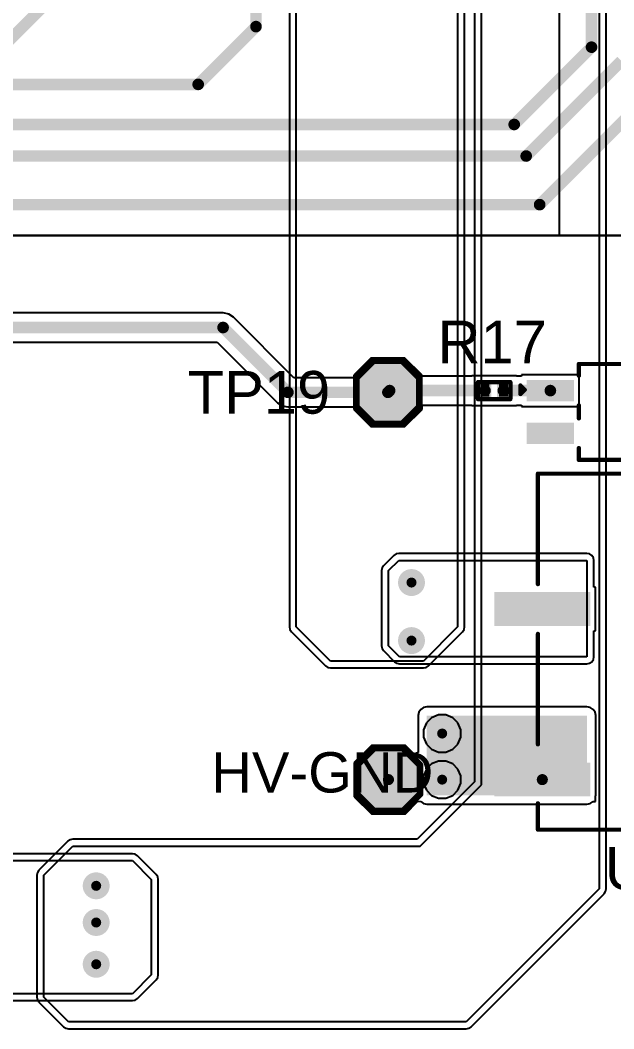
# Model space of a CAD drawing. Header units: millimetres. Extents: x 0 to 174, y 0 to 132.
# Drawn here: x 117.31 to 134.98, y 46.5 to 76.54 of the extents above; entities that cross this region are included whole.
import ezdxf

# ---------------------------------------------------------------- set-up
doc = ezdxf.new("R2010")
doc.units = ezdxf.units.MM
for name, color, linetype in [('BottomLayer', 5, 'Continuous'), ('BottomSolder', 6, 'Continuous'), ('TopLayer', 1, 'Continuous'), ('TopOverlay', 2, 'Continuous'), ('TopPaste', 8, 'Continuous'), ('TopSolder', 216, 'Continuous'), ('ViaHoleLayer', 16, 'Continuous')]:
    doc.layers.add(name, color=color, linetype=linetype)
doc.styles.add('Arial', font='', dxfattribs={"height": 0.2})
doc.styles.get('Arial').set_extended_font_data('Arial')

# ---------------------------------------------------------------- blocks, each defined once
blk = doc.blocks.new('G6L_1FDC12_4')
at = {"layer": 'TopLayer'}
for points in [[(2.04, 3.41), (2.04, 4.21), (4.7, 4.21), (4.7, 3.41)], [(-4.7, 0.87), (-4.7, 1.67), (-2.04, 1.67), (-2.04, 0.87)], [(-4.7, -4.21), (-4.7, -3.41), (-2.04, -3.41), (-2.04, -4.21)], [(2.04, -4.21), (2.04, -3.41), (4.7, -3.41), (4.7, -4.21)]]:
    blk.add_hatch(color=1, dxfattribs=at).paths.add_polyline_path(points)
at = {"layer": 'TopPaste'}
for points in [[(2.04, 3.41), (2.04, 4.21), (4.7, 4.21), (4.7, 3.41)], [(-4.7, 0.87), (-4.7, 1.67), (-2.04, 1.67), (-2.04, 0.87)], [(-4.7, -4.21), (-4.7, -3.41), (-2.04, -3.41), (-2.04, -4.21)], [(2.04, -4.21), (2.04, -3.41), (4.7, -3.41), (4.7, -4.21)]]:
    blk.add_hatch(color=8, dxfattribs=at).paths.add_polyline_path(points)
at = {"layer": 'TopSolder'}
for points in [[(1.938, 3.308), (1.938, 4.312), (4.802, 4.312), (4.802, 3.308)], [(-4.802, 0.768), (-4.802, 1.772), (-1.938, 1.772), (-1.938, 0.768)], [(-4.802, -4.312), (-4.802, -3.308), (-1.938, -3.308), (-1.938, -4.312)], [(1.938, -4.312), (1.938, -3.308), (4.802, -3.308), (4.802, -4.312)]]:
    blk.add_hatch(color=216, dxfattribs=at).paths.add_polyline_path(points)
at = {"layer": 'TopOverlay', "const_width": 0.127}
for points in [[(-3.5, 5.3), (3.5, 5.3)], [(-3.5, 2.012), (-3.5, 5.3)], [(3.5, 4.516), (3.5, 5.3)], [(3.5, 3.068), (3.505, -2.896)], [(-3.5, -2.76), (-3.5, 0.528)], [(-3.5, -5.3), (-3.5, -4.516)], [(3.5, -5.3), (3.5, -4.516)], [(-3.5, -5.3), (3.5, -5.3)]]:
    blk.add_lwpolyline(points, dxfattribs=at)
at = {"layer": 'TopOverlay', "const_width": 0.0635}
for points in [[(-3.532, 5.3, 1), (-3.468, 5.3, 1)], [(-3.532, 5.3, 1), (-3.468, 5.3, 1)], [(3.468, 5.3, 1), (3.532, 5.3, 1)], [(3.468, 5.3, 1), (3.532, 5.3, 1)], [(3.468, 4.516, 1), (3.532, 4.516, 1)], [(3.468, 3.068, 1), (3.532, 3.068, 1)], [(-3.532, 2.012, 1), (-3.468, 2.012, 1)], [(-3.532, 0.528, 1), (-3.468, 0.528, 1)], [(-3.532, -2.76, 1), (-3.468, -2.76, 1)], [(3.473, -2.896, 1), (3.537, -2.896, 1)], [(-3.532, -4.516, 1), (-3.468, -4.516, 1)], [(3.468, -4.516, 1), (3.532, -4.516, 1)], [(-3.532, -5.3, 1), (-3.468, -5.3, 1)], [(-3.532, -5.3, 1), (-3.468, -5.3, 1)], [(3.468, -5.3, 1), (3.532, -5.3, 1)], [(3.468, -5.3, 1), (3.532, -5.3, 1)]]:
    blk.add_lwpolyline(points, format="xyb", close=True, dxfattribs=at)
blk = doc.blocks.new('T__________14')
at = {"layer": 'TopLayer'}
blk.add_hatch(color=1, dxfattribs=at).paths.add_polyline_path([(0.381, 0.762), (-0.381, 0.762), (-0.762, 0.381), (-0.762, -0.381), (-0.381, -0.762), (0.381, -0.762), (0.762, -0.381), (0.762, 0.381)])
at = {"layer": 'TopPaste'}
blk.add_hatch(color=8, dxfattribs=at).paths.add_polyline_path([(0.381, 0.762), (-0.381, 0.762), (-0.762, 0.381), (-0.762, -0.381), (-0.381, -0.762), (0.381, -0.762), (0.762, -0.381), (0.762, 0.381)])
at = {"layer": 'TopSolder'}
blk.add_hatch(color=216, dxfattribs=at).paths.add_polyline_path([(0.432, 0.864), (-0.432, 0.864), (-0.864, 0.432), (-0.864, -0.432), (-0.432, -0.864), (0.432, -0.864), (0.864, -0.432), (0.864, 0.432)])
at = {"layer": 'TopOverlay', "const_width": 0.2}
for points in [[(-0.432, 0.94), (-0.94, 0.432)], [(-0.432, 0.94), (0.432, 0.94)], [(0.432, 0.94), (0.94, 0.432)], [(-0.94, 0.432), (-0.94, -0.432)], [(0.94, 0.432), (0.94, -0.432)], [(-0.94, -0.432), (-0.432, -0.94)], [(0.94, -0.432), (0.432, -0.94)], [(-0.432, -0.94), (0.432, -0.94)]]:
    blk.add_lwpolyline(points, dxfattribs=at)
at = {"layer": 'TopOverlay', "const_width": 0.1}
for points in [[(-0.482, 0.94, 1), (-0.382, 0.94, 1)], [(-0.482, 0.94, 1), (-0.382, 0.94, 1)], [(0.382, 0.94, 1), (0.482, 0.94, 1)], [(0.382, 0.94, 1), (0.482, 0.94, 1)], [(-0.99, 0.432, 1), (-0.89, 0.432, 1)], [(-0.99, 0.432, 1), (-0.89, 0.432, 1)], [(0.89, 0.432, 1), (0.99, 0.432, 1)], [(0.89, 0.432, 1), (0.99, 0.432, 1)], [(-0.99, -0.432, 1), (-0.89, -0.432, 1)], [(-0.99, -0.432, 1), (-0.89, -0.432, 1)], [(0.89, -0.432, 1), (0.99, -0.432, 1)], [(0.89, -0.432, 1), (0.99, -0.432, 1)], [(-0.482, -0.94, 1), (-0.382, -0.94, 1)], [(-0.482, -0.94, 1), (-0.382, -0.94, 1)], [(0.382, -0.94, 1), (0.482, -0.94, 1)], [(0.382, -0.94, 1), (0.482, -0.94, 1)]]:
    blk.add_lwpolyline(points, format="xyb", close=True, dxfattribs=at)
blk = doc.blocks.new('T__________15')
at = {"layer": 'TopLayer'}
blk.add_hatch(color=1, dxfattribs=at).paths.add_polyline_path([(0.381, 0.762), (-0.381, 0.762), (-0.762, 0.381), (-0.762, -0.381), (-0.381, -0.762), (0.381, -0.762), (0.762, -0.381), (0.762, 0.381)])
at = {"layer": 'TopPaste'}
blk.add_hatch(color=8, dxfattribs=at).paths.add_polyline_path([(0.381, 0.762), (-0.381, 0.762), (-0.762, 0.381), (-0.762, -0.381), (-0.381, -0.762), (0.381, -0.762), (0.762, -0.381), (0.762, 0.381)])
at = {"layer": 'TopSolder'}
blk.add_hatch(color=216, dxfattribs=at).paths.add_polyline_path([(0.432, 0.864), (-0.432, 0.864), (-0.864, 0.432), (-0.864, -0.432), (-0.432, -0.864), (0.432, -0.864), (0.864, -0.432), (0.864, 0.432)])
at = {"layer": 'TopOverlay', "const_width": 0.2}
for points in [[(-0.432, 0.94), (-0.94, 0.432)], [(-0.432, 0.94), (0.432, 0.94)], [(0.432, 0.94), (0.94, 0.432)], [(-0.94, 0.432), (-0.94, -0.432)], [(0.94, 0.432), (0.94, -0.432)], [(-0.94, -0.432), (-0.432, -0.94)], [(0.94, -0.432), (0.432, -0.94)], [(-0.432, -0.94), (0.432, -0.94)]]:
    blk.add_lwpolyline(points, dxfattribs=at)
at = {"layer": 'TopOverlay', "const_width": 0.1}
for points in [[(-0.482, 0.94, 1), (-0.382, 0.94, 1)], [(-0.482, 0.94, 1), (-0.382, 0.94, 1)], [(0.382, 0.94, 1), (0.482, 0.94, 1)], [(0.382, 0.94, 1), (0.482, 0.94, 1)], [(-0.99, 0.432, 1), (-0.89, 0.432, 1)], [(-0.99, 0.432, 1), (-0.89, 0.432, 1)], [(0.89, 0.432, 1), (0.99, 0.432, 1)], [(0.89, 0.432, 1), (0.99, 0.432, 1)], [(-0.99, -0.432, 1), (-0.89, -0.432, 1)], [(-0.99, -0.432, 1), (-0.89, -0.432, 1)], [(0.89, -0.432, 1), (0.99, -0.432, 1)], [(0.89, -0.432, 1), (0.99, -0.432, 1)], [(-0.482, -0.94, 1), (-0.382, -0.94, 1)], [(-0.482, -0.94, 1), (-0.382, -0.94, 1)], [(0.382, -0.94, 1), (0.482, -0.94, 1)], [(0.382, -0.94, 1), (0.482, -0.94, 1)]]:
    blk.add_lwpolyline(points, format="xyb", close=True, dxfattribs=at)
blk = doc.blocks.new('R___0201_43')
at = {"layer": 'TopLayer'}
for points in [[(-0.41, 0.185), (-0.14, 0.185), (-0.14, -0.185), (-0.41, -0.185)], [(0.14, 0.185), (0.41, 0.185), (0.41, -0.185), (0.14, -0.185)]]:
    blk.add_hatch(color=1, dxfattribs=at).paths.add_polyline_path(points)
at = {"layer": 'TopPaste'}
for points in [[(-0.41, 0.185), (-0.14, 0.185), (-0.14, -0.185), (-0.41, -0.185)], [(0.14, 0.185), (0.41, 0.185), (0.41, -0.185), (0.14, -0.185)]]:
    blk.add_hatch(color=8, dxfattribs=at).paths.add_polyline_path(points)
at = {"layer": 'TopSolder'}
for points in [[(-0.465, 0.24), (-0.085, 0.24), (-0.085, -0.24), (-0.465, -0.24)], [(0.085, 0.24), (0.465, 0.24), (0.465, -0.24), (0.085, -0.24)]]:
    blk.add_hatch(color=216, dxfattribs=at).paths.add_polyline_path(points)
at = {"layer": 'TopOverlay', "const_width": 0.127}
for points in [[(-0.483, 0.254), (0.483, 0.254)], [(-0.483, -0.254), (-0.483, 0.254)], [(0.483, -0.254), (0.483, 0.254)], [(-0.483, -0.254), (0.483, -0.254)]]:
    blk.add_lwpolyline(points, dxfattribs=at)
at = {"layer": 'TopOverlay', "const_width": 0.0635}
for points in [[(-0.514, 0.254, 1), (-0.451, 0.254, 1)], [(-0.514, 0.254, 1), (-0.451, 0.254, 1)], [(0.451, 0.254, 1), (0.514, 0.254, 1)], [(0.451, 0.254, 1), (0.514, 0.254, 1)], [(-0.514, -0.254, 1), (-0.451, -0.254, 1)], [(-0.514, -0.254, 1), (-0.451, -0.254, 1)], [(0.451, -0.254, 1), (0.514, -0.254, 1)], [(0.451, -0.254, 1), (0.514, -0.254, 1)]]:
    blk.add_lwpolyline(points, format="xyb", close=True, dxfattribs=at)
blk = doc.blocks.new('4_SOIC__0_179___4_55___W______56')
at = {"layer": 'TopLayer'}
for points in [[(-3.856, 0.85), (-2.644, 0.85), (-2.644, 0.42), (-3.856, 0.42)], [(2.644, 0.85), (3.856, 0.85), (3.856, 0.42), (2.644, 0.42)], [(-3.856, -0.42), (-2.644, -0.42), (-2.644, -0.85), (-3.856, -0.85)], [(2.644, -0.42), (3.856, -0.42), (3.856, -0.85), (2.644, -0.85)]]:
    blk.add_hatch(color=1, dxfattribs=at).paths.add_polyline_path(points)
at = {"layer": 'TopPaste'}
for points in [[(-3.856, 0.85), (-2.644, 0.85), (-2.644, 0.42), (-3.856, 0.42)], [(2.644, 0.85), (3.856, 0.85), (3.856, 0.42), (2.644, 0.42)], [(-3.856, -0.42), (-2.644, -0.42), (-2.644, -0.85), (-3.856, -0.85)], [(2.644, -0.42), (3.856, -0.42), (3.856, -0.85), (2.644, -0.85)]]:
    blk.add_hatch(color=8, dxfattribs=at).paths.add_polyline_path(points)
at = {"layer": 'TopSolder'}
for points in [[(-3.957, 0.952), (-2.543, 0.952), (-2.543, 0.318), (-3.957, 0.318)], [(2.543, 0.952), (3.957, 0.952), (3.957, 0.318), (2.543, 0.318)], [(-3.957, -0.318), (-2.543, -0.318), (-2.543, -0.952), (-3.957, -0.952)], [(2.543, -0.318), (3.957, -0.318), (3.957, -0.952), (2.543, -0.952)]]:
    blk.add_hatch(color=216, dxfattribs=at).paths.add_polyline_path(points)
at = {"layer": 'TopOverlay', "const_width": 0.127}
for points in [[(-2.402, 1.427), (2.402, 1.427)], [(-2.402, 1.078), (-2.402, 1.427)], [(2.402, 1.078), (2.402, 1.427)], [(-4.14, 0.533), (-4.14, 0.787)], [(-4.14, 0.787), (-4.013, 0.66)], [(-4.14, 0.533), (-4.013, 0.66)], [(-2.402, -0.192), (-2.402, 0.192)], [(2.402, -0.192), (2.402, 0.192)], [(-2.402, -1.427), (-2.402, -1.078)], [(2.402, -1.427), (2.402, -1.078)], [(-2.402, -1.427), (2.402, -1.427)]]:
    blk.add_lwpolyline(points, dxfattribs=at)
at = {"layer": 'TopOverlay', "const_width": 0.0635}
for points in [[(-2.434, 1.427, 1), (-2.37, 1.427, 1)], [(-2.434, 1.427, 1), (-2.37, 1.427, 1)], [(2.37, 1.427, 1), (2.434, 1.427, 1)], [(2.37, 1.427, 1), (2.434, 1.427, 1)], [(-2.434, 1.078, 1), (-2.37, 1.078, 1)], [(2.37, 1.078, 1), (2.434, 1.078, 1)], [(-4.172, 0.787, 1), (-4.108, 0.787, 1)], [(-4.172, 0.787, 1), (-4.108, 0.787, 1)], [(-4.045, 0.66, 1), (-3.981, 0.66, 1)], [(-4.045, 0.66, 1), (-3.981, 0.66, 1)], [(-4.172, 0.533, 1), (-4.108, 0.533, 1)], [(-4.172, 0.533, 1), (-4.108, 0.533, 1)], [(-2.434, 0.192, 1), (-2.37, 0.192, 1)], [(2.37, 0.192, 1), (2.434, 0.192, 1)], [(-2.434, -0.192, 1), (-2.37, -0.192, 1)], [(2.37, -0.192, 1), (2.434, -0.192, 1)], [(-2.434, -1.078, 1), (-2.37, -1.078, 1)], [(2.37, -1.078, 1), (2.434, -1.078, 1)], [(-2.434, -1.427, 1), (-2.37, -1.427, 1)], [(-2.434, -1.427, 1), (-2.37, -1.427, 1)], [(2.37, -1.427, 1), (2.434, -1.427, 1)], [(2.37, -1.427, 1), (2.434, -1.427, 1)]]:
    blk.add_lwpolyline(points, format="xyb", close=True, dxfattribs=at)

msp = doc.modelspace()

# ---------------------------------------------------------------- hatches: boundary and pattern name
at = {"layer": 'BottomLayer'}
h = msp.add_hatch(color=5, dxfattribs=at)
edge = h.paths.add_edge_path()
edge.add_arc((128.956, 59.792), 0.3, 0, 360)
h = msp.add_hatch(color=5, dxfattribs=at)
edge = h.paths.add_edge_path()
edge.add_arc((128.956, 58.064), 0.3, 0, 360)
h = msp.add_hatch(color=5, dxfattribs=at)
edge = h.paths.add_edge_path()
edge.add_arc((129.869, 55.296), 0.3, 0, 360)
h = msp.add_hatch(color=5, dxfattribs=at)
edge = h.paths.add_edge_path()
edge.add_arc((129.869, 53.924), 0.3, 0, 360)
h = msp.add_hatch(color=5, dxfattribs=at)
edge = h.paths.add_edge_path()
edge.add_arc((119.569, 50.762), 0.3, 0, 360)
h = msp.add_hatch(color=5, dxfattribs=at)
edge = h.paths.add_edge_path()
edge.add_arc((119.569, 49.67), 0.3, 0, 360)
h = msp.add_hatch(color=5, dxfattribs=at)
edge = h.paths.add_edge_path()
edge.add_arc((119.569, 48.426), 0.3, 0, 360)
at = {"layer": 'BottomSolder'}
h = msp.add_hatch(color=6, dxfattribs=at)
edge = h.paths.add_edge_path()
edge.add_arc((128.956, 59.792), 0.402, 0, 360)
h = msp.add_hatch(color=6, dxfattribs=at)
edge = h.paths.add_edge_path()
edge.add_arc((128.956, 58.064), 0.402, 0, 360)
h = msp.add_hatch(color=6, dxfattribs=at)
edge = h.paths.add_edge_path()
edge.add_arc((129.869, 55.296), 0.402, 0, 360)
h = msp.add_hatch(color=6, dxfattribs=at)
edge = h.paths.add_edge_path()
edge.add_arc((129.869, 53.924), 0.402, 0, 360)
h = msp.add_hatch(color=6, dxfattribs=at)
edge = h.paths.add_edge_path()
edge.add_arc((119.569, 50.762), 0.402, 0, 360)
h = msp.add_hatch(color=6, dxfattribs=at)
edge = h.paths.add_edge_path()
edge.add_arc((119.569, 49.67), 0.402, 0, 360)
h = msp.add_hatch(color=6, dxfattribs=at)
edge = h.paths.add_edge_path()
edge.add_arc((119.569, 48.426), 0.402, 0, 360)
at = {"layer": 'TopLayer'}
h = msp.add_hatch(color=1, dxfattribs=at)
edge = h.paths.add_edge_path()
edge.add_arc((128.956, 59.792), 0.3, 0, 360)
h = msp.add_hatch(color=1, dxfattribs=at)
edge = h.paths.add_edge_path()
edge.add_arc((128.956, 58.064), 0.3, 0, 360)
for points in [[(129.412, 53.454), (134.18, 53.454), (134.18, 55.829), (129.412, 55.829)], [(130.175, 53.48), (134.18, 53.48), (134.18, 54.369), (130.175, 54.369)]]:
    msp.add_hatch(color=1, dxfattribs=at).paths.add_polyline_path(points)
h = msp.add_hatch(color=1, dxfattribs=at)
edge = h.paths.add_edge_path()
edge.add_arc((129.869, 55.296), 0.3, 0, 360)
h = msp.add_hatch(color=1, dxfattribs=at)
edge = h.paths.add_edge_path()
edge.add_arc((129.869, 53.924), 0.3, 0, 360)
h = msp.add_hatch(color=1, dxfattribs=at)
edge = h.paths.add_edge_path()
edge.add_arc((119.569, 50.762), 0.3, 0, 360)
h = msp.add_hatch(color=1, dxfattribs=at)
edge = h.paths.add_edge_path()
edge.add_arc((119.569, 49.67), 0.3, 0, 360)
h = msp.add_hatch(color=1, dxfattribs=at)
edge = h.paths.add_edge_path()
edge.add_arc((119.569, 48.426), 0.3, 0, 360)
at = {"layer": 'TopSolder'}
h = msp.add_hatch(color=216, dxfattribs=at)
edge = h.paths.add_edge_path()
edge.add_arc((128.956, 59.792), 0.402, 0, 360)
h = msp.add_hatch(color=216, dxfattribs=at)
edge = h.paths.add_edge_path()
edge.add_arc((128.956, 58.064), 0.402, 0, 360)
h = msp.add_hatch(color=216, dxfattribs=at)
edge = h.paths.add_edge_path()
edge.add_arc((129.869, 55.296), 0.402, 0, 360)
h = msp.add_hatch(color=216, dxfattribs=at)
edge = h.paths.add_edge_path()
edge.add_arc((129.869, 53.924), 0.402, 0, 360)
h = msp.add_hatch(color=216, dxfattribs=at)
edge = h.paths.add_edge_path()
edge.add_arc((119.569, 50.762), 0.402, 0, 360)
h = msp.add_hatch(color=216, dxfattribs=at)
edge = h.paths.add_edge_path()
edge.add_arc((119.569, 49.67), 0.402, 0, 360)
h = msp.add_hatch(color=216, dxfattribs=at)
edge = h.paths.add_edge_path()
edge.add_arc((119.569, 48.426), 0.402, 0, 360)
at = {"layer": 'ViaHoleLayer'}
h = msp.add_hatch(color=16, dxfattribs=at)
edge = h.paths.add_edge_path()
edge.add_arc((128.956, 59.792), 0.15, 0, 360)
h = msp.add_hatch(color=16, dxfattribs=at)
edge = h.paths.add_edge_path()
edge.add_arc((128.956, 58.064), 0.15, 0, 360)
h = msp.add_hatch(color=16, dxfattribs=at)
edge = h.paths.add_edge_path()
edge.add_arc((129.869, 55.296), 0.15, 0, 360)
h = msp.add_hatch(color=16, dxfattribs=at)
edge = h.paths.add_edge_path()
edge.add_arc((129.869, 53.924), 0.15, 0, 360)
h = msp.add_hatch(color=16, dxfattribs=at)
edge = h.paths.add_edge_path()
edge.add_arc((119.569, 50.762), 0.15, 0, 360)
h = msp.add_hatch(color=16, dxfattribs=at)
edge = h.paths.add_edge_path()
edge.add_arc((119.569, 49.67), 0.15, 0, 360)
h = msp.add_hatch(color=16, dxfattribs=at)
edge = h.paths.add_edge_path()
edge.add_arc((119.569, 48.426), 0.15, 0, 360)

# ---------------------------------------------------------------- linework, layer by layer
at = {"layer": 'BottomLayer'}
for p, q in [((134.544, 106.045), (134.544, 50.673)), ((134.751, 50.673), (134.751, 106.045)), ((130.831, 99.787), (130.831, 53.858)), ((131.039, 53.772), (131.039, 99.873)), ((130.327, 99.453), (130.327, 58.471)), ((130.535, 58.471), (130.535, 99.453)), ((125.32, 87.584), (125.32, 58.471)), ((125.527, 58.471), (125.527, 87.584)), ((125.32, 58.471), (125.335, 58.392)), ((125.335, 58.392), (125.38, 58.324)), ((125.38, 58.324), (125.38, 58.324)), ((125.38, 58.324), (126.396, 57.308)), ((126.543, 57.455), (125.527, 58.471)), ((130.327, 58.471), (129.311, 57.455)), ((129.458, 57.308), (130.474, 58.324)), ((130.474, 58.324), (130.519, 58.392)), ((130.519, 58.392), (130.535, 58.471)), ((130.535, 58.471), (130.535, 58.471)), ((129.311, 57.455), (126.543, 57.455)), ((126.396, 57.308), (126.464, 57.263)), ((126.464, 57.263), (126.543, 57.248)), ((126.543, 57.248), (126.543, 57.248)), ((126.543, 57.248), (129.311, 57.248)), ((129.311, 57.248), (129.391, 57.263)), ((129.311, 57.248), (129.311, 57.248)), ((129.391, 57.263), (129.458, 57.308)), ((129.4, 55.61), (129.315, 55.406)), ((129.555, 55.765), (129.4, 55.61)), ((129.759, 55.85), (129.555, 55.765)), ((129.979, 55.85), (129.759, 55.85)), ((130.183, 55.765), (129.979, 55.85)), ((130.339, 55.61), (130.183, 55.765)), ((130.423, 55.406), (130.339, 55.61)), ((129.315, 55.406), (129.315, 55.186)), ((130.423, 55.186), (130.423, 55.406)), ((129.315, 55.186), (129.4, 54.982)), ((129.4, 54.982), (129.555, 54.826)), ((130.183, 54.826), (130.339, 54.982)), ((130.339, 54.982), (130.423, 55.186)), ((129.555, 54.826), (129.759, 54.742)), ((129.759, 54.742), (129.979, 54.742)), ((129.979, 54.742), (130.183, 54.826)), ((129.555, 54.394), (129.4, 54.238)), ((129.759, 54.478), (129.555, 54.394)), ((129.979, 54.478), (129.759, 54.478)), ((130.183, 54.394), (129.979, 54.478)), ((130.339, 54.238), (130.183, 54.394)), ((129.4, 54.238), (129.315, 54.034)), ((130.423, 54.034), (130.339, 54.238)), ((130.831, 53.858), (129.124, 52.15)), ((129.21, 51.943), (131.039, 53.772)), ((129.315, 54.034), (129.315, 53.814)), ((129.315, 53.814), (129.4, 53.61)), ((130.339, 53.61), (130.423, 53.814)), ((130.423, 53.814), (130.423, 54.034)), ((129.4, 53.61), (129.555, 53.455)), ((130.183, 53.455), (130.339, 53.61)), ((129.555, 53.455), (129.759, 53.37)), ((129.759, 53.37), (129.979, 53.37)), ((129.979, 53.37), (130.183, 53.455)), ((118.725, 52.089), (117.862, 51.226)), ((118.725, 52.089), (118.725, 52.089)), ((118.793, 52.134), (118.725, 52.089)), ((118.872, 52.15), (118.793, 52.134)), ((129.124, 52.15), (118.872, 52.15)), ((118.872, 52.15), (118.872, 52.15)), ((118.008, 51.079), (118.872, 51.943)), ((118.872, 51.943), (129.21, 51.943)), ((117.817, 51.159), (117.801, 51.079)), ((117.801, 51.079), (117.801, 51.079)), ((117.801, 51.079), (117.801, 47.447)), ((117.862, 51.226), (117.817, 51.159)), ((118.008, 47.447), (118.008, 51.079)), ((134.544, 50.673), (130.581, 46.711)), ((130.728, 46.564), (134.69, 50.526)), ((134.69, 50.526), (134.735, 50.594)), ((134.735, 50.594), (134.751, 50.673)), ((134.751, 50.673), (134.751, 50.673)), ((117.801, 47.447), (117.801, 47.447)), ((117.801, 47.447), (117.817, 47.368)), ((117.817, 47.368), (117.862, 47.301)), ((117.862, 47.301), (118.599, 46.564)), ((118.745, 46.711), (118.008, 47.447)), ((118.599, 46.564), (118.666, 46.519)), ((130.581, 46.711), (118.745, 46.711)), ((130.661, 46.519), (130.728, 46.564)), ((130.728, 46.564), (130.728, 46.564)), ((118.666, 46.519), (118.745, 46.503)), ((118.745, 46.503), (118.745, 46.503)), ((118.745, 46.503), (130.581, 46.503)), ((130.581, 46.503), (130.661, 46.519)), ((130.581, 46.503), (130.581, 46.503))]:
    msp.add_line(p, q, dxfattribs=at)
at = {"layer": 'TopLayer'}
for p, q in [((133.35, 90.326), (133.35, 70.128)), ((137.592, 70.128), (18.466, 70.128)), ((18.621, 70.128), (137.592, 70.128)), ((133.35, 70.128), (137.592, 70.128)), ((123.347, 67.821), (52.968, 67.821)), ((123.513, 67.788), (123.347, 67.821)), ((123.654, 67.693), (123.513, 67.788)), ((125.457, 65.891), (123.654, 67.693)), ((52.968, 66.951), (123.167, 66.951)), ((123.167, 66.951), (124.969, 65.148)), ((127.745, 66.472), (127.237, 65.964)), ((128.761, 66.472), (127.745, 66.472)), ((129.269, 65.964), (128.761, 66.472)), ((127.237, 65.891), (125.457, 65.891)), ((127.237, 65.964), (127.237, 65.891)), ((129.269, 65.942), (129.269, 65.964)), ((130.753, 65.942), (129.269, 65.942)), ((132.081, 65.946), (130.753, 65.946)), ((130.753, 65.946), (130.753, 65.942)), ((132.081, 65.942), (132.081, 65.946)), ((132.231, 65.942), (132.081, 65.942)), ((133.95, 65.976), (132.231, 65.976)), ((132.231, 65.976), (132.231, 65.942)), ((133.95, 65.037), (133.95, 65.976)), ((124.969, 65.148), (125.11, 65.054)), ((125.11, 65.054), (125.277, 65.021)), ((125.277, 65.021), (127.237, 65.021)), ((127.237, 65.021), (127.237, 64.948)), ((127.237, 64.948), (127.745, 64.44)), ((128.761, 64.44), (129.269, 64.948)), ((129.269, 64.948), (129.269, 65.072)), ((129.269, 65.072), (130.753, 65.072)), ((130.753, 65.072), (130.753, 65.068)), ((130.753, 65.068), (132.081, 65.068)), ((132.081, 65.068), (132.081, 65.072)), ((132.081, 65.072), (132.231, 65.072)), ((132.231, 65.072), (132.231, 65.037)), ((132.231, 65.037), (133.95, 65.037)), ((127.745, 64.44), (128.761, 64.44)), ((128.428, 60.598), (128.123, 60.294)), ((128.27, 60.147), (128.575, 60.452)), ((128.496, 60.643), (128.428, 60.598)), ((128.575, 60.659), (128.496, 60.643)), ((134.18, 60.659), (128.575, 60.659)), ((128.575, 60.659), (128.575, 60.659)), ((128.575, 60.452), (134.18, 60.452)), ((134.259, 60.643), (134.18, 60.659)), ((134.18, 60.452), (134.18, 57.582)), ((134.327, 60.598), (134.259, 60.643)), ((134.372, 60.531), (134.327, 60.598)), ((134.387, 60.452), (134.372, 60.531)), ((134.387, 59.658), (134.387, 60.452)), ((128.079, 60.226), (128.063, 60.147)), ((128.063, 60.147), (128.063, 60.147)), ((128.063, 60.147), (128.063, 57.912)), ((128.123, 60.294), (128.079, 60.226)), ((128.27, 57.912), (128.27, 60.147)), ((134.434, 59.658), (134.387, 59.658)), ((134.434, 58.35), (134.434, 59.658)), ((134.387, 57.582), (134.387, 58.35)), ((134.387, 58.35), (134.434, 58.35)), ((128.063, 57.912), (128.079, 57.833)), ((128.079, 57.833), (128.123, 57.765)), ((128.123, 57.765), (128.123, 57.765)), ((128.123, 57.765), (128.454, 57.435)), ((128.6, 57.582), (128.27, 57.912)), ((128.454, 57.435), (128.454, 57.435)), ((128.454, 57.435), (128.521, 57.39)), ((128.521, 57.39), (128.6, 57.375)), ((134.18, 57.582), (128.6, 57.582)), ((128.6, 57.375), (128.6, 57.375)), ((128.6, 57.375), (134.18, 57.375)), ((134.18, 57.375), (134.259, 57.39)), ((134.259, 57.39), (134.327, 57.435)), ((134.327, 57.435), (134.372, 57.503)), ((134.372, 57.503), (134.387, 57.582)), ((129.173, 55.928), (129.153, 55.829)), ((129.229, 56.012), (129.173, 55.928)), ((129.313, 56.068), (129.229, 56.012)), ((129.412, 56.088), (129.313, 56.068)), ((134.18, 56.088), (129.412, 56.088)), ((134.279, 56.068), (134.18, 56.088)), ((134.363, 56.012), (134.279, 56.068)), ((134.419, 55.928), (134.363, 56.012)), ((134.439, 55.829), (134.419, 55.928)), ((129.153, 55.829), (129.153, 54.731)), ((134.439, 53.454), (134.439, 55.829)), ((127.762, 54.94), (127.254, 54.432)), ((128.778, 54.94), (127.762, 54.94)), ((129.036, 54.683), (128.778, 54.94)), ((129.153, 54.731), (129.036, 54.683)), ((127.254, 54.432), (127.254, 53.416)), ((127.254, 53.416), (127.762, 52.908)), ((128.778, 52.908), (129.149, 53.279)), ((129.149, 53.279), (129.229, 53.271)), ((129.229, 53.271), (129.313, 53.215)), ((129.313, 53.215), (129.412, 53.195)), ((129.412, 53.195), (134.18, 53.195)), ((134.18, 53.195), (134.279, 53.215)), ((134.279, 53.215), (134.362, 53.27)), ((134.362, 53.27), (134.434, 53.27)), ((134.434, 53.429), (134.439, 53.454)), ((134.434, 53.27), (134.434, 53.429)), ((127.762, 52.908), (128.778, 52.908)), ((120.65, 51.718), (97.8, 51.718)), ((120.729, 51.703), (120.65, 51.718)), ((120.65, 51.718), (120.65, 51.718)), ((120.796, 51.658), (120.729, 51.703)), ((97.714, 51.511), (120.65, 51.511)), ((120.65, 51.511), (121.209, 50.952)), ((121.355, 51.099), (120.796, 51.658)), ((120.796, 51.658), (120.796, 51.658)), ((121.4, 51.032), (121.355, 51.099)), ((121.355, 51.099), (121.355, 51.099)), ((121.209, 50.952), (121.209, 48.108)), ((121.416, 50.952), (121.4, 51.032)), ((121.416, 48.108), (121.416, 50.952)), ((121.209, 48.108), (120.65, 47.549)), ((121.4, 48.028), (121.416, 48.108)), ((121.416, 48.108), (121.416, 48.108)), ((120.796, 47.402), (121.355, 47.961)), ((121.355, 47.961), (121.4, 48.028)), ((121.355, 47.961), (121.355, 47.961)), ((120.65, 47.549), (95.453, 47.549)), ((95.453, 47.342), (120.65, 47.342)), ((120.65, 47.342), (120.729, 47.357)), ((120.65, 47.342), (120.65, 47.342)), ((120.729, 47.357), (120.796, 47.402)), ((120.796, 47.402), (120.796, 47.402))]:
    msp.add_line(p, q, dxfattribs=at)
for points, const_width in [([(134.315, 75.733), (134.315, 88.671)], 0.345), ([(124.327, 76.346), (124.327, 85.233)], 0.345), ([(116.713, 75.667), (117.983, 76.937)], 0.345), ([(122.606, 74.625), (124.327, 76.346)], 0.345), ([(132.013, 73.431), (134.315, 75.733)], 0.345), ([(132.37, 72.492), (135.204, 75.325)], 0.345), ([(19.431, 74.625), (122.606, 74.625)], 0.345), ([(132.771, 71.044), (136.403, 74.675)], 0.345), ([(35.662, 73.431), (132.013, 73.431)], 0.345), ([(34.798, 72.492), (132.37, 72.492)], 0.345), ([(20.422, 71.044), (132.771, 71.044)], 0.345), ([(52.619, 67.386), (123.347, 67.386)], 0.345), ([(123.347, 67.386), (125.277, 65.456)], 0.345), ([(125.277, 65.456), (128.253, 65.456)], 0.345), ([(128.253, 65.456), (128.304, 65.507)], 0.345), ([(128.304, 65.507), (131.142, 65.507)], 0.345), ([(131.692, 65.507), (133.09, 65.507)], 0.345), ([(128.27, 53.924), (132.85, 53.924)], 0.33)]:
    msp.add_lwpolyline(points, dxfattribs=dict(at, const_width=const_width))
for points, const_width in [([(124.24, 76.346, 1), (124.413, 76.346, 1)], 0.173), ([(124.24, 76.346, 1), (124.413, 76.346, 1)], 0.173), ([(134.229, 75.733, 1), (134.402, 75.733, 1)], 0.173), ([(134.229, 75.733, 1), (134.402, 75.733, 1)], 0.173), ([(122.519, 74.625, 1), (122.692, 74.625, 1)], 0.173), ([(122.519, 74.625, 1), (122.692, 74.625, 1)], 0.173), ([(131.927, 73.431, 1), (132.1, 73.431, 1)], 0.173), ([(131.927, 73.431, 1), (132.1, 73.431, 1)], 0.173), ([(132.284, 72.492, 1), (132.457, 72.492, 1)], 0.173), ([(132.284, 72.492, 1), (132.457, 72.492, 1)], 0.173), ([(132.685, 71.044, 1), (132.858, 71.044, 1)], 0.173), ([(132.685, 71.044, 1), (132.858, 71.044, 1)], 0.173), ([(123.26, 67.386, 1), (123.433, 67.386, 1)], 0.173), ([(123.26, 67.386, 1), (123.433, 67.386, 1)], 0.173), ([(125.19, 65.456, 1), (125.363, 65.456, 1)], 0.173), ([(125.19, 65.456, 1), (125.363, 65.456, 1)], 0.173), ([(128.167, 65.456, 1), (128.34, 65.456, 1)], 0.173), ([(128.167, 65.456, 1), (128.34, 65.456, 1)], 0.173), ([(128.218, 65.507, 1), (128.391, 65.507, 1)], 0.173), ([(128.218, 65.507, 1), (128.391, 65.507, 1)], 0.173), ([(131.056, 65.507, 1), (131.228, 65.507, 1)], 0.173), ([(131.606, 65.507, 1), (131.778, 65.507, 1)], 0.173), ([(133.004, 65.507, 1), (133.177, 65.507, 1)], 0.173), ([(128.187, 53.924, 1), (128.352, 53.924, 1)], 0.165), ([(132.768, 53.924, 1), (132.933, 53.924, 1)], 0.165)]:
    msp.add_lwpolyline(points, format="xyb", close=True, dxfattribs=dict(at, const_width=const_width))

# ---------------------------------------------------------------- block references
at = {"rotation": 90}
for name, p in [('T__________14', (128.253, 65.456)), ('T__________15', (128.27, 53.924))]:
    msp.add_blockref(name, p, dxfattribs=at)
for name, p in [('4_SOIC__0_179___4_55___W______56', (136.34, 64.872)), ('R___0201_43', (131.417, 65.507)), ('G6L_1FDC12_4', (136.22, 57.734))]:
    msp.add_blockref(name, p)

# ---------------------------------------------------------------- texts
at = {"layer": 'TopOverlay', "style": 'Arial'}
for s, p in [('R17', (129.731, 66.32)), ('TP19', (122.296, 64.821)), ('U13', (134.709, 50.648))]:
    msp.add_text(s, height=1.27, dxfattribs=at).set_placement(p)
msp.add_text('HV-GND', height=1.2, rotation=360, dxfattribs=at).set_placement((122.994, 53.54))

doc.saveas('drawing.dxf')
